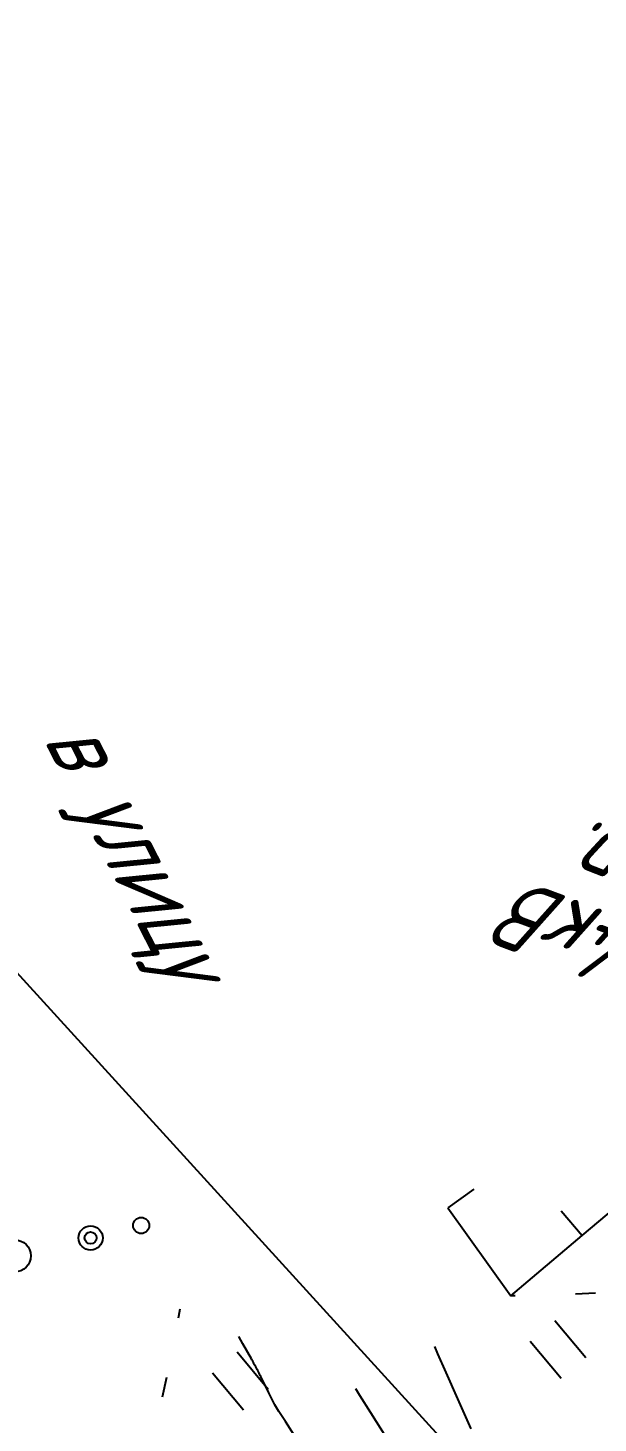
# Model space of a CAD drawing. Header units: millimetres. Extents: x -698 to 8131, y -704 to 4503.
# Drawn here: x 7815.3 to 7843.6, y -487.3 to -418 of the extents above; entities that cross this region are included whole.
import ezdxf
from ezdxf import colors
from ezdxf.entities.mleader import LeaderData, LeaderLine
from ezdxf.math import Vec2, Vec3

# ---------------------------------------------------------------- set-up
doc = ezdxf.new("R2010")
doc.units = ezdxf.units.MM
doc.linetypes.add('CONTI', pattern=[0])
for name, color, linetype in [('GOR_BDEFAULT', 212, 'CONTI'), ('NAD_MDEFAULT', 7, 'CONTI'), ('SIT_LDEFAULT', 7, 'CONTI'), ('USLZNDEFAULT', 7, 'CONTI'), ('Выноски', 250, 'Continuous')]:
    doc.layers.add(name, color=color, linetype=linetype)
doc.styles.add('eskd', font='isocpeui.ttf', dxfattribs={"width": 1.2})
doc.styles.add('ГОСТ', font='isocpeui.ttf', dxfattribs={"height": 4})

# ---------------------------------------------------------------- blocks, each defined once
blk = doc.blocks.new('BL_2011')
at = {"color": 0}
for p, q in [((0, 0), (0, 2.4)), ((1.6, 0), (1.6, 2.4))]:
    blk.add_line(p, q, dxfattribs=at)
blk = doc.blocks.new('BL_2010')
at = {"color": 0}
for centre, radius in [((0, 5.78), 0.4), ((0, 3.46), 0.6), ((0, 3.46), 0.3), ((0, 0), 0.8), ((-3.46, -1.74), 0.6), ((3.46, -1.74), 0.6), ((-3.46, -1.74), 0.3), ((3.46, -1.74), 0.3), ((-5.78, -2.88), 0.4), ((5.78, -2.88), 0.4)]:
    blk.add_circle(centre, radius, dxfattribs=at)

msp = doc.modelspace()

# ---------------------------------------------------------------- linework, layer by layer
at = {"layer": 'GOR_BDEFAULT', "color": 212, "elevation": 118, "flags": 128}
msp.add_lwpolyline([(7832.309031611067, -493.6703250825817), (7831.069031611076, -492.2703230835909), (7830.629031611074, -491.600325083215), (7830.599031611046, -491.5403280834148), (7830.569031611076, -491.4903250828797), (7830.539031611048, -491.440322083276), (7830.50903161102, -491.3903260834927), (7830.469031611041, -491.3303290827612), (7830.439031611071, -491.2803260831574), (7830.409031611043, -491.2203280831168), (7830.369031611064, -491.1603230832557), (7830.339031611036, -491.1103270834724), (7830.299031611057, -491.0503220826799), (7830.25903161102, -490.9903250828797), (7830.22903161105, -490.9303270828391), (7830.189031611071, -490.870322082978), (7830.149031611034, -490.8103240829373), (7830.109031611055, -490.7503270831371), (7830.069031611076, -490.690322083276), (7830.039031611048, -490.6303240832353), (7829.999031611069, -490.5703270834351), (7829.959031611032, -490.5003270831371), (7829.919031611053, -490.440322083276), (7829.879031611074, -490.3803240832353), (7829.839031611036, -490.3203270834351), (7829.809031611067, -490.2603210833336), (7829.769031611029, -490.2103260828594), (7829.73903161106, -490.1503280837501), (7829.699031611022, -490.100325083215), (7829.669031611053, -490.0403280834148), (7829.639031611025, -489.9903250828797), (7829.609031611055, -489.940322083276), (7829.589031611036, -489.9003280837501), (7829.309031611067, -489.3203270834351), (7829.279031611039, -489.2703230835909), (7829.25903161102, -489.2203280831168), (7829.22903161105, -489.1803270828391), (7829.199031611022, -489.1303240832353), (7829.169031611053, -489.0703270834351), (7829.129031611074, -489.0203230835909), (7829.099031611046, -488.9703280831168), (7829.069031611076, -488.9103230832557), (7829.039031611048, -488.8603270834724), (7828.999031611069, -488.8103240829373), (7828.969031611041, -488.7503270831371), (7828.939031611071, -488.7003240835334), (7828.909031611043, -488.6503280837501), (7828.879031611074, -488.600325083215), (7828.849031611046, -488.5503220826799), (7828.50903161102, -487.9003280837501), (7828.079031611027, -487.2303230835537), (7827.749031611069, -486.7303230835537), (7827.549031611057, -486.4003280837501), (7827.25903161102, -485.8003220826799), (7826.859031611055, -484.9903250828797), (7826.829031611027, -484.940322083276), (7826.799031611057, -484.8803240832353), (7826.769031611029, -484.8203270834351), (7826.73903161106, -484.7603210833336), (7826.709031611032, -484.7003240835334), (7826.679031611062, -484.6403260834927), (7826.649031611034, -484.5803290827612), (7826.609031611055, -484.5203230835909), (7826.579031611027, -484.4603260828594), (7826.549031611057, -484.4103230832557), (7826.519031611029, -484.350325083215), (7826.48903161106, -484.2903280834148), (7826.459031611032, -484.2303230835537), (7826.419031611053, -484.1703250825817), (7826.389031611025, -484.1103270834724), (7825.969031611041, -483.370322082978), (7825.769031611029, -483.0003270831371)], dxfattribs=at)
at = {"layer": 'SIT_LDEFAULT', "color": 7}
for p, q in [((7842.809031611067, -477.9903250828797), (7850.459031611032, -471.5503220826799)), ((7837.439031611071, -475.690322083276), (7836.139031611025, -476.620322082978)), ((7836.139031611025, -476.620322082978), (7839.269031611029, -480.9803230835537)), ((7841.779031611039, -476.7703230835909), (7842.809031611067, -477.9903250828797)), ((7839.269031611029, -480.9803230835537), (7842.809031611067, -477.9903250828797)), ((7839.48903161106, -480.9803230835537), (7839.269031611029, -480.9803230835537)), ((7843.47903161105, -480.8603270834724), (7842.47903161105, -480.9103230832557)), ((7822.769031611029, -482.0803290827612), (7822.779031611039, -482.0003270831371)), ((7822.789031611048, -482.0003270831371), (7822.849031611046, -481.6303240832353)), ((7835.649031611034, -483.870322082978), (7835.499031611069, -483.5103210833336)), ((7836.059031611067, -484.8003220826799), (7835.649031611034, -483.870322082978)), ((7836.639031611025, -486.1103270834724), (7836.059031611067, -484.8003220826799)), ((7821.969031611041, -486.0003270831371), (7822.199031611022, -485.0303260831574)), ((7831.779031611039, -485.9303270828391), (7831.569031611076, -485.6103270834724)), ((7832.319031611076, -486.7903280834148), (7831.779031611039, -485.9303270828391)), ((7837.309031611067, -487.600325083215), (7836.639031611025, -486.1103270834724)), ((7833.079031611027, -488.0003270831371), (7832.319031611076, -486.7903280834148))]:
    msp.add_line(p, q, dxfattribs=at)

# ---------------------------------------------------------------- block references
at = {"layer": 'USLZNDEFAULT', "color": 7, "rotation": 40}
for name, p in [('BL_2010', (7814.637793611028, -479.0043660829256)), ('BL_2011', (7841.769031611029, -485.100325083215)), ('BL_2011', (7825.999031611069, -486.6603230832557))]:
    msp.add_blockref(name, p, dxfattribs=at)

# ---------------------------------------------------------------- texts
at = {"layer": 'NAD_MDEFAULT', "color": 7, "style": 'eskd', "oblique": 10, "width": 0.8}
for s, rotation, p in [('в улицу', 297, (7816.041838611001, -453.3396670835505)), ('2пр.', 158.578446, (7849.735887611043, -459.8559320828358)), ('0.4кВ', 159.578446, (7848.661762611058, -463.6107570825557))]:
    msp.add_text(s, height=3.5, rotation=rotation, dxfattribs=at).set_placement(p)

# ---------------------------------------------------------------- leaders
at = {"layer": 'Выноски', "linetype": 'Continuous'}
ml = msp.add_multileader_mtext('Standard', dxfattribs=at)
ml.set_content('металл. труба, {\\Fgost|c204;%%C} 0,5м, L-15,0м', color=256, style='ГОСТ')
ml.set_leader_properties()
ml.build(insert=Vec2(0, 0))
ml.multileader.update_dxf_attribs({"text_left_attachment_type": 5, "text_right_attachment_type": 5, "dogleg_length": 0, "arrow_head_size": 0.18})
ctx = ml.context
ctx.base_point, ctx.arrow_head_size, ctx.landing_gap_size, ctx.plane_origin, ctx.plane_x_axis, ctx.plane_y_axis = Vec3(7790.828412300607, -438.7076397518108), 0.18, 0, Vec3(7717.426553838877, -416.4428642241696), Vec3(-0.7708572944177522, -0.6370078740823719), Vec3(0.6370078740823719, -0.7708572944177522)
ctx.left_attachment, ctx.right_attachment = 5, 5
notes = []
notes.append((ctx, [(0, (1, 1, 0), (7790.828412300607, -438.7076397518108), (-0.7708572944177522, -0.6370078740823719), 0, [(0, [(7844.38713410196, -497.4658987222651)], 0, [])])]))
ctx.mtext.insert, ctx.mtext.text_direction, ctx.mtext.rotation, ctx.mtext.flow_direction = Vec3(7794.106794497455, -442.6748824397514), Vec3(-0.7708572944177522, -0.6370078740823719), 3.83220310795159, 5
ml = msp.add_multileader_mtext('Standard', dxfattribs=at)
ml.set_content('Граница работа по примыканию', color=256, style='ГОСТ')
ml.set_leader_properties()
ml.build(insert=Vec2(0, 0))
ml.multileader.update_dxf_attribs({"text_left_attachment_type": 5, "text_right_attachment_type": 5, "dogleg_length": 0, "arrow_head_size": 0.18})
ctx = ml.context
ctx.base_point, ctx.char_height, ctx.arrow_head_size, ctx.landing_gap_size, ctx.plane_origin, ctx.plane_x_axis, ctx.plane_y_axis = Vec3(7795.119268844361, -455.3717929086129), 5, 0.18, 0, Vec3(7874.905809250651, -553.4706198571662), Vec3(-0.7563328253444311, -0.6541870201299551), Vec3(0.6541870201299551, -0.7563328253444311)
ctx.left_attachment, ctx.right_attachment = 5, 5
notes.append((ctx, [(1, (1, 1, 0), (7697.516318526103, -539.7930702682404), (0.7563328253444311, 0.6541870201299551), 0, [(0, [(7838.702949150544, -494.0515276080409)], 0, []), (2, [(7759.920429042997, -559.650346359093), (7713.908454890412, -585.7749856504092)], 0, [])])]))
ctx.mtext.insert, ctx.mtext.text_direction, ctx.mtext.rotation, ctx.mtext.flow_direction = Vec3(7799.327762898078, -460.2374079393635), Vec3(-0.7563328253444311, -0.6541870201299551), 3.854699876732505, 5
for ctx, leaders in notes:
    for number, flags, end, landing, length, lines in leaders:
        leader = LeaderData()
        leader.index, (leader.has_last_leader_line, leader.has_dogleg_vector, leader.attachment_direction) = number, flags
        leader.last_leader_point, leader.dogleg_vector, leader.dogleg_length = Vec3(end), Vec3(landing), length
        for number, points, colour, breaks in lines:
            line = LeaderLine()
            line.index, line.vertices, line.color, line.breaks = number, Vec3.list(points), colors.encode_raw_color(colour), breaks
            leader.lines.append(line)
        ctx.leaders.append(leader)

doc.saveas('drawing.dxf')
